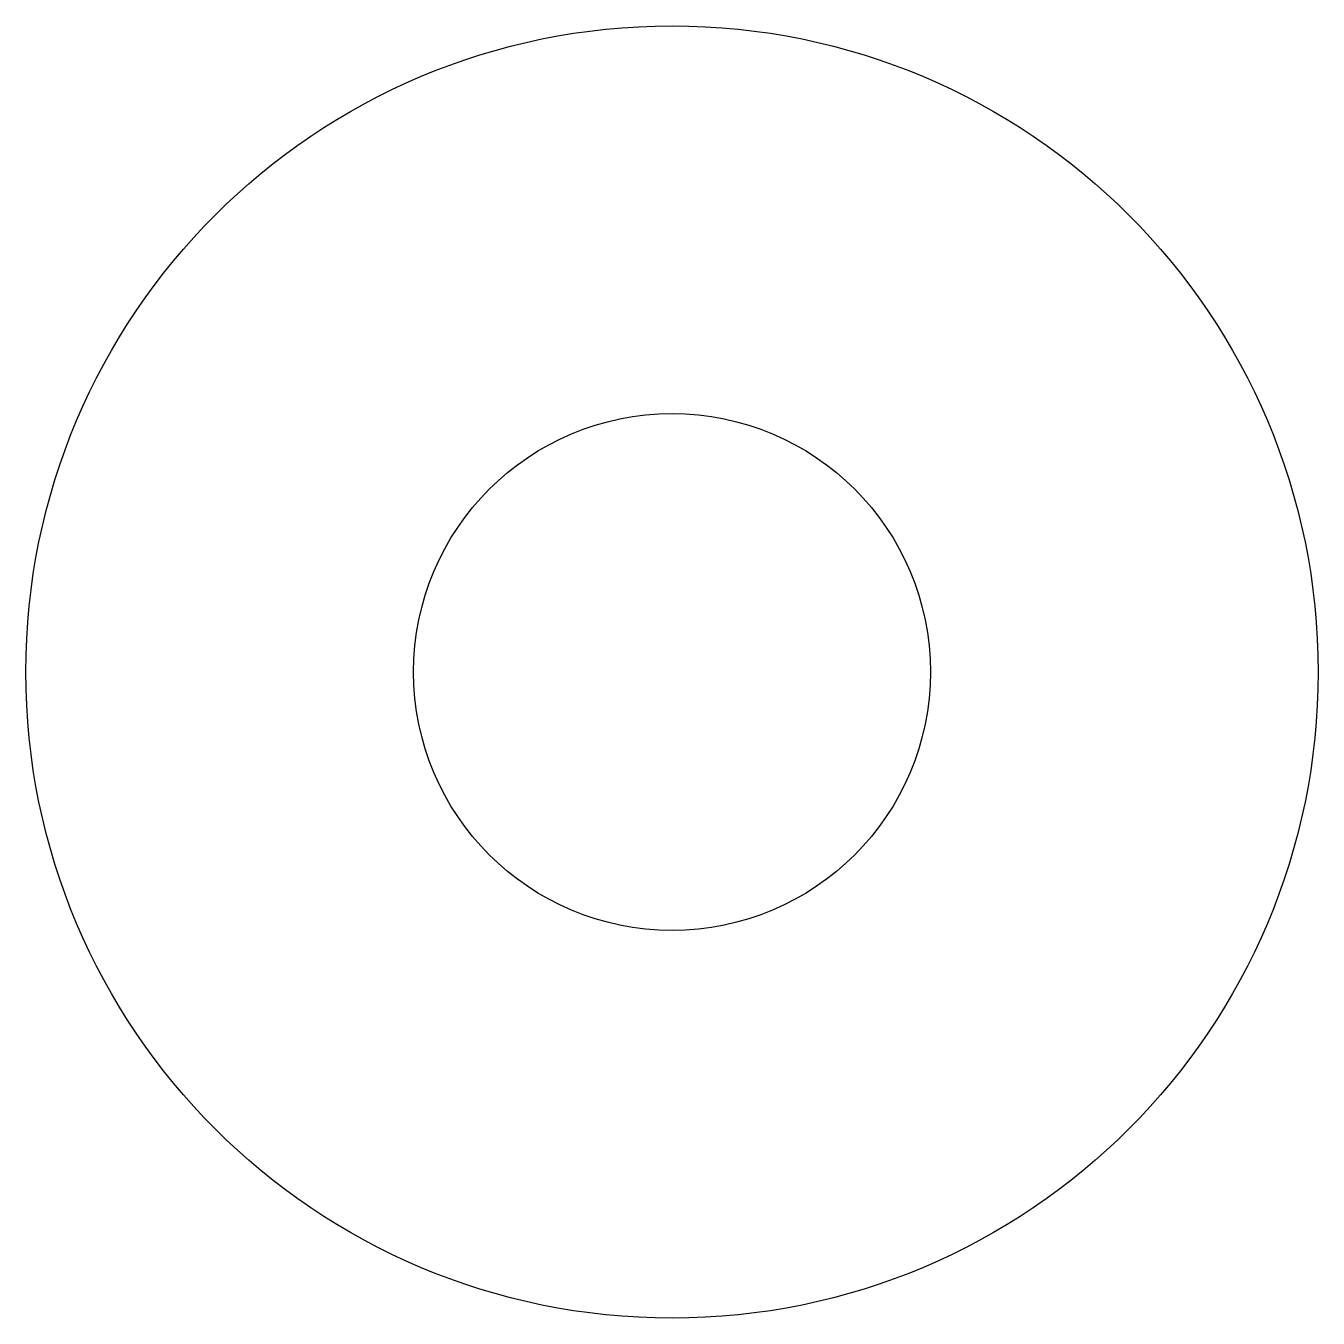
# Model space of a CAD drawing. Header units: metres. Extents: x 125 to 275, y -75 to 75.
import ezdxf

# ---------------------------------------------------------------- set-up
doc = ezdxf.new("R2010")
doc.units = ezdxf.units.M

msp = doc.modelspace()

# ---------------------------------------------------------------- linework, layer by layer
at = {"layer": 'InnerContour', "color": 2}
msp.add_circle((200, 0), 30, dxfattribs=at)
at = {"layer": 'OuterContour', "color": 3}
msp.add_circle((200, 0), 75, dxfattribs=at)

doc.saveas('drawing.dxf')
